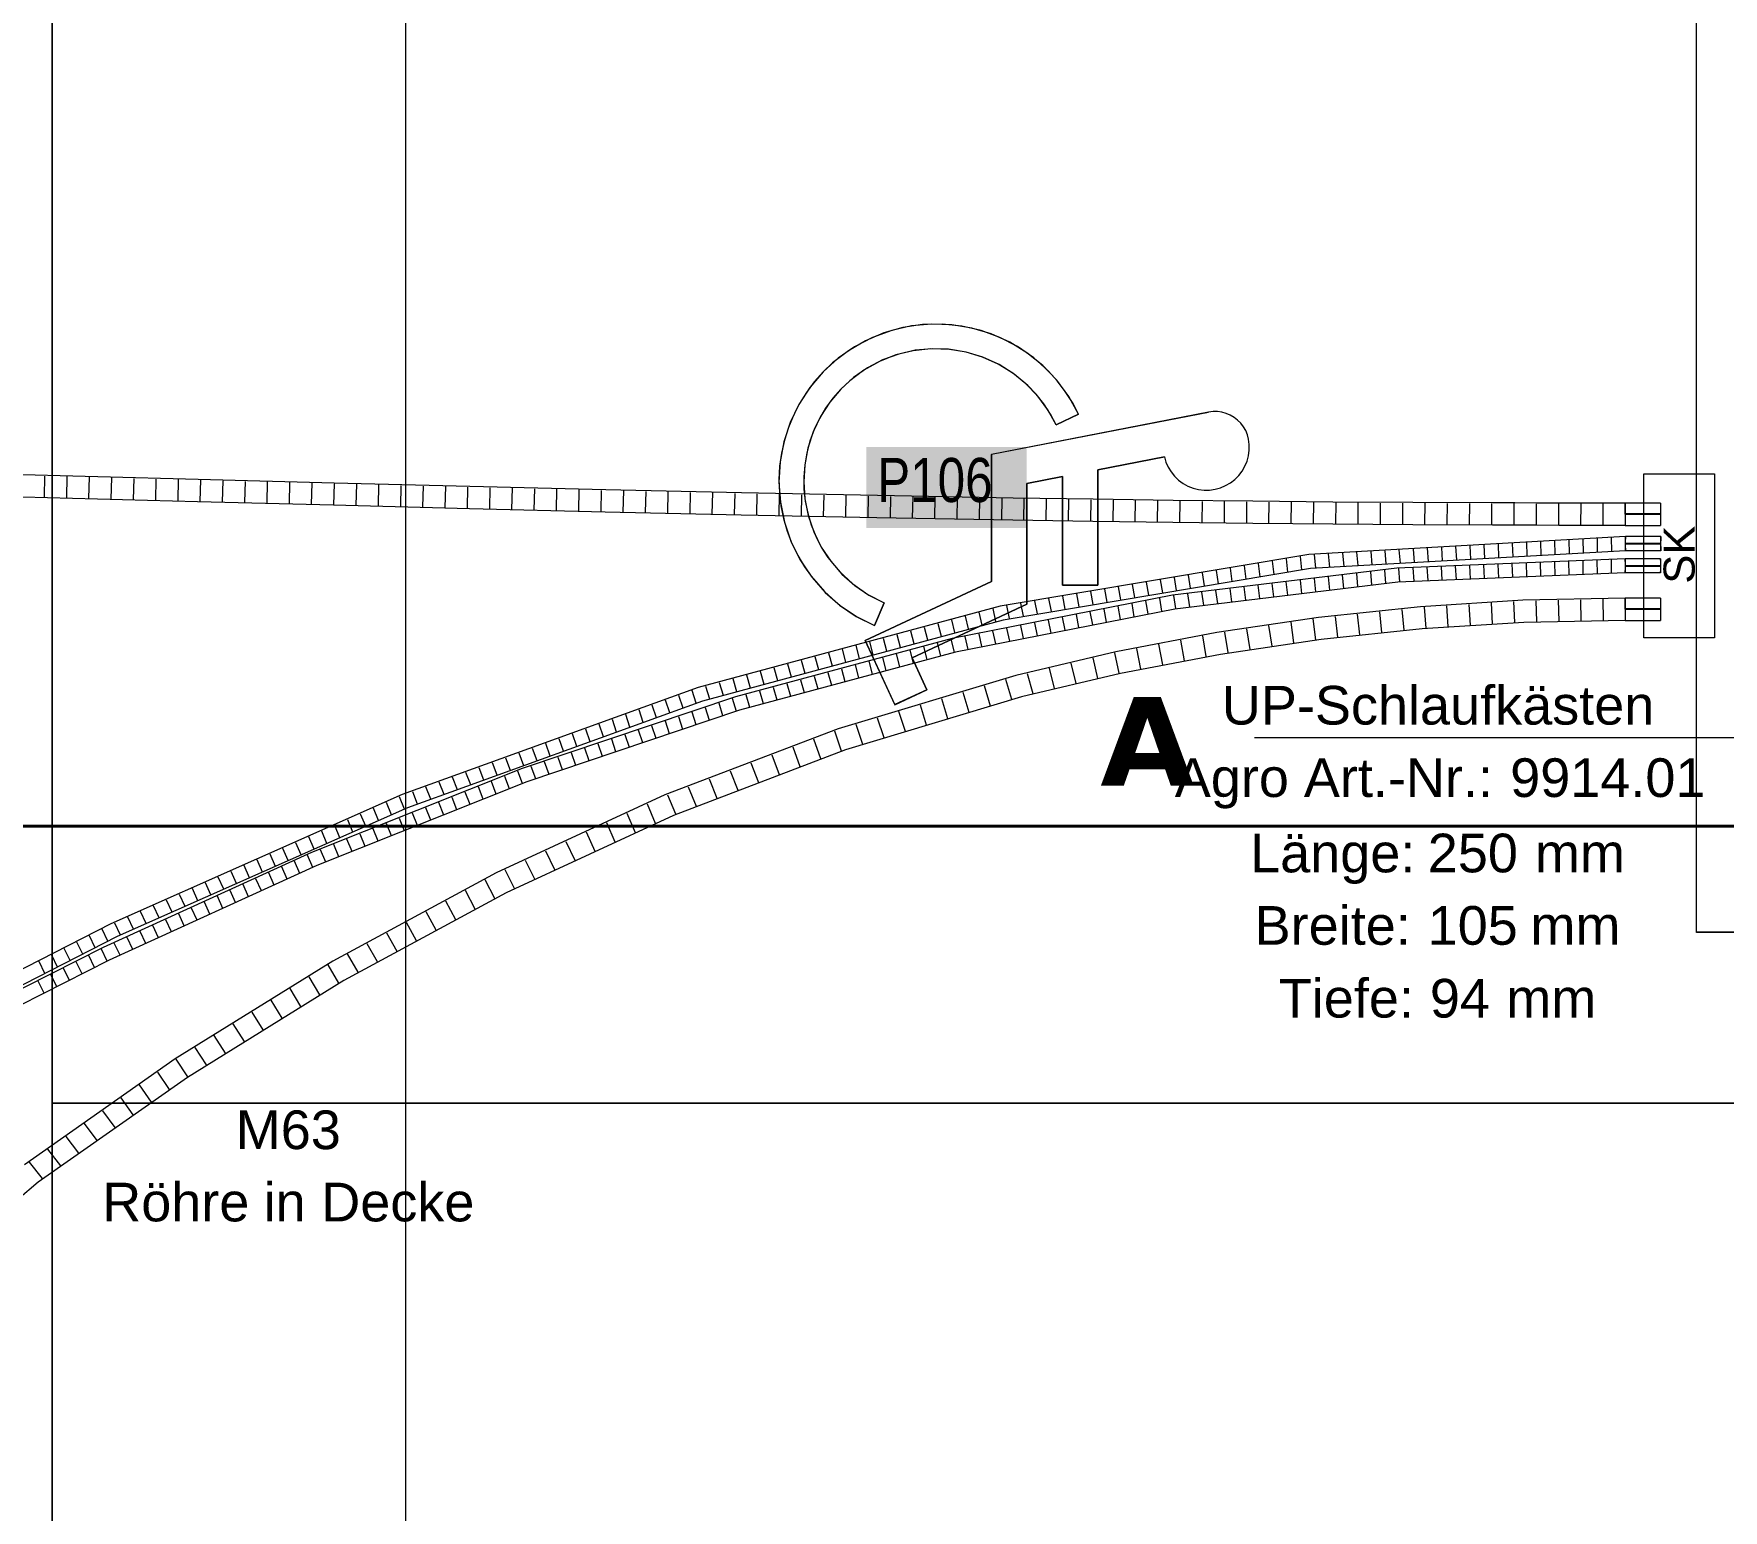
# Model space of a CAD drawing. Extents: x -882 to 613, y -179 to 366.
# Drawn here: x -3.4 to 92.1, y 175.1 to 258.6 of the extents above; entities that cross this region are included whole.
import ezdxf
from ezdxf.lldxf.tags import DXFTag

# ---------------------------------------------------------------- set-up
doc = ezdxf.new("R2010")
doc.units = 0
doc.layers.get('0').update_dxf_attribs({"lineweight": 13})
for name, color, linetype, lineweight, true_color in [('A-____-MATC-OTLN', 7, 'Strichpunkt - Mittel', 40, 0x0080ff), ('EL01_WAN_Röhre', 7, 'Continuous', 13, 0xff6666), ('EL01_WAN_Röhre Decke', 1, 'Continuous', 13, 0xff0000), ('EL01_WAN_Röhre Decke Typ', 1, 'Continuous', 13, 0xff0000), ('EL01_WAN_Schlaufkasten', 1, 'Continuous', 13, 0xff0000), ('EL01_WAN_Trassen', 40, 'Continuous', 13, 0xffbf00), ('S-GRID-____-IDEN', 7, 'Continuous', 9, 0x5555aa)]:
    doc.layers.add(name, color=color, linetype=linetype, lineweight=lineweight, true_color=true_color)
for name, color, linetype, lineweight in [('C-PRKG-____-IDEN', 7, 'Continuous', 5), ('C-PRKG-____-OTLN', 7, 'Continuous', 9), ('S-GRID-____-OTLN', 7, 'Continuous', 5)]:
    doc.layers.add(name, color=color, linetype=linetype, lineweight=lineweight)
doc.styles.get("Standard").update_dxf_attribs({"font": 'arial.ttf'})
tags = doc.linetypes.add('_Rasterlinie_', pattern=[0.375, 0.2, -0.05, 0.075, -0.05]).pattern_tags.tags
tags[10:11] = [DXFTag(74, 4), DXFTag(75, 0), DXFTag(340, '0'), DXFTag(46, 1.0), DXFTag(50, 0.0), DXFTag(44, 0.0), DXFTag(45, 0.0)]
tags[8:9] = [DXFTag(74, 4), DXFTag(75, 0), DXFTag(340, '0'), DXFTag(46, 1.0), DXFTag(50, 0.0), DXFTag(44, 0.0), DXFTag(45, 0.0)]
tags[6:7] = [DXFTag(74, 4), DXFTag(75, 0), DXFTag(340, '0'), DXFTag(46, 1.0), DXFTag(50, 0.0), DXFTag(44, 0.0), DXFTag(45, 0.0)]
tags[4:5] = [DXFTag(74, 4), DXFTag(75, 0), DXFTag(340, '0'), DXFTag(46, 1.0), DXFTag(50, 0.0), DXFTag(44, 0.0), DXFTag(45, 0.0)]
tags = doc.linetypes.add('Strichpunkt - Mittel', pattern=[0.35, 0.15, -0.1, 0, -0.1]).pattern_tags.tags
tags[10:11] = [DXFTag(74, 4), DXFTag(75, 0), DXFTag(340, '0'), DXFTag(46, 1.0), DXFTag(50, 0.0), DXFTag(44, 0.0), DXFTag(45, 0.0)]
tags[8:9] = [DXFTag(74, 4), DXFTag(75, 0), DXFTag(340, '0'), DXFTag(46, 1.0), DXFTag(50, 0.0), DXFTag(44, 0.0), DXFTag(45, 0.0)]
tags[6:7] = [DXFTag(74, 4), DXFTag(75, 0), DXFTag(340, '0'), DXFTag(46, 1.0), DXFTag(50, 0.0), DXFTag(44, 0.0), DXFTag(45, 0.0)]
tags[4:5] = [DXFTag(74, 4), DXFTag(75, 0), DXFTag(340, '0'), DXFTag(46, 1.0), DXFTag(50, 0.0), DXFTag(44, 0.0), DXFTag(45, 0.0)]
tags = doc.linetypes.add('STRICHPUNKT2', pattern=[12.7, 6.35, -3.175, 0, -3.175]).pattern_tags.tags
tags[10:11] = [DXFTag(74, 4), DXFTag(75, 0), DXFTag(340, '0'), DXFTag(46, 0.0), DXFTag(50, 0.0), DXFTag(44, 0.0), DXFTag(45, 0.0)]
tags[8:9] = [DXFTag(74, 4), DXFTag(75, 0), DXFTag(340, '0'), DXFTag(46, 0.0), DXFTag(50, 0.0), DXFTag(44, 0.0), DXFTag(45, 0.0)]
tags[6:7] = [DXFTag(74, 4), DXFTag(75, 0), DXFTag(340, '0'), DXFTag(46, 0.0), DXFTag(50, 0.0), DXFTag(44, 0.0), DXFTag(45, 0.0)]
tags[4:5] = [DXFTag(74, 4), DXFTag(75, 0), DXFTag(340, '0'), DXFTag(46, 0.0), DXFTag(50, 0.0), DXFTag(44, 0.0), DXFTag(45, 0.0)]

# ---------------------------------------------------------------- blocks, each defined once
blk = doc.blocks.new('Referenz-A0UJ2JE1XE', base_point=(-855.979, -164.747))
at = {"layer": 'A-____-MATC-OTLN', "color": 0, "linetype": 'Strichpunkt - Mittel', "ltscale": 0.4}
blk.add_line((-855.979, 213.765), (368.096, 213.765), dxfattribs=at)
at = {"layer": 'C-PRKG-____-IDEN', "color": 7, "linetype": 'Continuous', "ltscale": 0.13, "true_color": 0xffffff}
for points in [[(43.672, 230.616), (52.747, 230.616), (43.672, 235.214)], [(52.747, 230.616), (43.672, 235.214), (52.747, 235.214)]]:
    blk.add_solid(points, dxfattribs=at)
at = {"layer": 'C-PRKG-____-OTLN', "color": 0, "linetype": 'Continuous', "ltscale": 0.13}
for p, q in [((-2.37, 198.087), (-2.37, 268.472)), ((-2.37, 268.472), (-2.37, 198.086)), ((-2.37, 198.087), (-2.37, 268.472)), ((45.114, 241.804), (44.038, 241.41)), ((45.741, 241.965), (44.663, 241.659)), ((46.231, 242.057), (45.114, 241.804)), ((46.85, 242.134), (45.741, 241.965)), ((47.372, 242.164), (46.231, 242.057)), ((47.97, 242.162), (46.85, 242.134)), ((48.517, 242.123), (47.372, 242.164)), ((49.085, 242.048), (47.97, 242.162)), ((49.648, 241.936), (48.517, 242.123)), ((50.178, 241.795), (49.085, 242.048)), ((50.745, 241.604), (49.648, 241.936)), ((51.229, 241.407), (50.178, 241.795)), ((43.021, 240.88), (42.082, 240.225)), ((43.632, 241.219), (42.664, 240.653)), ((44.038, 241.41), (43.021, 240.88)), ((44.663, 241.659), (43.632, 241.219)), ((47.325, 240.762), (46.328, 240.654)), ((47.413, 240.765), (46.451, 240.675)), ((48.328, 240.736), (47.325, 240.762)), ((48.377, 240.731), (47.413, 240.765)), ((51.79, 241.134), (50.745, 241.604)), ((52.224, 240.889), (51.229, 241.407)), ((52.766, 240.534), (51.79, 241.134)), ((53.145, 240.251), (52.224, 240.889)), ((42.082, 240.225), (41.234, 239.454)), ((41.775, 239.969), (41.234, 239.454)), ((42.664, 240.653), (41.776, 239.969)), ((44.421, 240.046), (43.545, 239.557)), ((44.603, 240.129), (43.747, 239.683)), ((45.354, 240.414), (44.421, 240.046)), ((45.51, 240.462), (44.603, 240.129)), ((46.328, 240.654), (45.354, 240.414)), ((46.451, 240.675), (45.51, 240.462)), ((49.318, 240.576), (48.328, 240.736)), ((49.33, 240.572), (48.377, 240.731)), ((50.278, 240.285), (49.318, 240.576)), ((50.254, 240.293), (49.33, 240.572)), ((51.135, 239.897), (50.254, 240.293)), ((51.19, 239.868), (50.278, 240.285)), ((51.957, 239.392), (51.135, 239.897)), ((52.039, 239.334), (51.19, 239.868)), ((53.657, 239.814), (52.766, 240.534)), ((53.979, 239.502), (53.145, 240.251)), ((54.447, 238.984), (53.657, 239.814)), ((40.738, 238.895), (40.29, 238.296)), ((41.234, 239.454), (40.493, 238.58)), ((41.234, 239.454), (40.738, 238.895)), ((42.955, 239.131), (42.241, 238.481)), ((42.743, 238.955), (42.241, 238.481)), ((43.545, 239.557), (42.743, 238.955)), ((43.747, 239.683), (42.955, 239.131)), ((52.707, 238.784), (51.957, 239.392)), ((52.808, 238.69), (52.039, 239.334)), ((54.479, 238.946), (53.979, 239.501)), ((55.124, 238.06), (54.447, 238.984)), ((54.931, 238.351), (54.479, 238.946)), ((40.493, 238.58), (39.87, 237.618)), ((40.29, 238.296), (39.895, 237.662)), ((41.785, 237.964), (41.379, 237.406)), ((42.241, 238.481), (41.617, 237.745)), ((42.241, 238.481), (41.786, 237.964)), ((53.374, 238.086), (52.707, 238.784)), ((53.284, 238.191), (52.808, 238.69)), ((53.712, 237.65), (53.284, 238.191)), ((53.944, 237.307), (53.374, 238.086)), ((55.331, 237.719), (54.931, 238.351)), ((55.677, 237.057), (55.124, 238.06)), ((39.554, 236.997), (39.27, 236.305)), ((39.87, 237.618), (39.377, 236.584)), ((39.895, 237.662), (39.554, 236.997)), ((41.092, 236.935), (40.676, 236.064)), ((41.379, 237.406), (41.026, 236.814)), ((41.617, 237.745), (41.092, 236.935)), ((63.036, 237.176), (50.766, 234.791)), ((50.766, 234.792), (63.036, 237.176)), ((54.089, 237.072), (53.712, 237.65)), ((54.41, 236.462), (53.944, 237.307)), ((54.41, 236.462), (54.089, 237.072)), ((54.41, 236.462), (55.677, 237.057)), ((55.677, 237.057), (54.41, 236.462)), ((55.677, 237.057), (55.331, 237.719)), ((55.677, 237.057), (55.677, 237.057)), ((63.286, 237.208), (63.036, 237.176)), ((63.286, 237.208), (63.036, 237.176)), ((63.538, 237.206), (63.286, 237.208)), ((63.538, 237.207), (63.286, 237.208)), ((63.787, 237.173), (63.538, 237.207)), ((63.787, 237.173), (63.538, 237.206)), ((64.03, 237.106), (63.787, 237.173)), ((64.03, 237.107), (63.787, 237.173)), ((64.262, 237.009), (64.03, 237.107)), ((64.262, 237.009), (64.03, 237.106)), ((64.48, 236.882), (64.262, 237.009)), ((64.48, 236.883), (64.262, 237.009)), ((39.377, 236.584), (39.02, 235.496)), ((39.27, 236.305), (39.045, 235.592)), ((40.676, 236.064), (40.376, 235.146)), ((40.729, 236.192), (40.49, 235.545)), ((41.026, 236.814), (40.729, 236.192)), ((54.41, 236.462), (54.41, 236.462)), ((64.679, 236.729), (64.48, 236.883)), ((64.679, 236.728), (64.48, 236.882)), ((64.856, 236.55), (64.679, 236.729)), ((64.856, 236.549), (64.679, 236.728)), ((65.008, 236.349), (64.856, 236.549)), ((65.008, 236.349), (64.856, 236.549)), ((65.133, 236.131), (65.008, 236.349)), ((65.133, 236.131), (65.008, 236.349)), ((65.229, 235.898), (65.133, 236.131)), ((65.229, 235.898), (65.133, 236.131)), ((39.02, 235.496), (38.806, 234.37)), ((39.045, 235.592), (38.881, 234.863)), ((40.376, 235.146), (40.196, 234.198)), ((40.49, 235.544), (40.312, 234.878)), ((65.293, 235.654), (65.229, 235.898)), ((65.293, 235.655), (65.229, 235.898)), ((65.29, 234.715), (65.332, 235.027)), ((65.29, 234.715), (65.332, 235.027)), ((65.333, 235.342), (65.293, 235.655)), ((65.333, 235.342), (65.293, 235.654)), ((65.332, 235.027), (65.333, 235.342)), ((65.332, 235.027), (65.333, 235.342)), ((65.337, 235.19), (65.337, 235.191)), ((38.806, 234.37), (38.739, 233.226)), ((38.779, 234.122), (38.74, 233.376)), ((38.881, 234.863), (38.779, 234.122)), ((40.196, 234.198), (40.139, 233.235)), ((40.196, 234.198), (40.143, 233.511)), ((40.312, 234.878), (40.196, 234.199)), ((50.766, 234.792), (50.766, 234.791)), ((50.766, 234.791), (50.766, 227.593)), ((50.766, 227.593), (50.766, 234.791)), ((56.766, 233.92), (60.535, 234.653)), ((60.535, 234.653), (56.766, 233.921)), ((60.535, 234.653), (60.624, 234.351)), ((60.535, 234.653), (60.624, 234.351)), ((60.535, 234.653), (60.535, 234.653)), ((60.624, 234.351), (60.752, 234.063)), ((60.624, 234.351), (60.752, 234.063)), ((64.932, 233.847), (65.089, 234.12)), ((64.932, 233.847), (65.089, 234.12)), ((65.089, 234.12), (65.209, 234.411)), ((65.089, 234.12), (65.209, 234.411)), ((65.209, 234.411), (65.29, 234.715)), ((65.209, 234.411), (65.29, 234.715)), ((38.739, 233.279), (38.739, 233.279)), ((38.739, 233.226), (38.82, 232.083)), ((38.74, 233.376), (38.763, 232.629)), ((40.139, 233.235), (40.207, 232.272)), ((40.143, 233.511), (40.153, 232.821)), ((52.766, 233.143), (54.766, 233.532)), ((54.766, 233.532), (52.766, 233.143)), ((52.766, 226.319), (52.766, 233.143)), ((52.766, 233.143), (52.766, 226.319)), ((52.766, 233.143), (52.766, 233.143)), ((54.766, 233.532), (54.766, 227.399)), ((54.766, 227.399), (54.766, 233.532)), ((54.766, 233.532), (54.766, 233.532)), ((56.766, 233.921), (56.766, 233.92)), ((56.766, 227.399), (56.766, 233.92)), ((56.766, 233.92), (56.766, 227.399)), ((60.752, 234.063), (60.916, 233.794)), ((60.752, 234.063), (60.916, 233.794)), ((60.916, 233.794), (61.113, 233.549)), ((60.916, 233.794), (61.113, 233.549)), ((61.113, 233.549), (61.34, 233.331)), ((61.113, 233.549), (61.341, 233.331)), ((61.34, 233.331), (61.594, 233.144)), ((61.341, 233.331), (61.594, 233.144)), ((61.594, 233.144), (61.869, 232.992)), ((61.594, 233.144), (61.869, 232.992)), ((64, 233.02), (64.272, 233.179)), ((64, 233.02), (64.271, 233.179)), ((64.271, 233.179), (64.52, 233.373)), ((64.272, 233.179), (64.52, 233.372)), ((64.52, 233.372), (64.742, 233.596)), ((64.52, 233.373), (64.741, 233.596)), ((64.741, 233.596), (64.932, 233.847)), ((64.742, 233.596), (64.932, 233.847)), ((38.763, 232.629), (38.849, 231.887)), ((40.153, 232.821), (40.227, 232.135)), ((40.207, 232.272), (40.398, 231.326)), ((61.869, 232.992), (62.162, 232.876)), ((61.869, 232.992), (62.162, 232.876)), ((62.162, 232.876), (62.468, 232.799)), ((62.162, 232.876), (62.468, 232.8)), ((62.468, 232.8), (62.78, 232.763)), ((62.468, 232.799), (62.78, 232.763)), ((62.78, 232.763), (63.095, 232.767)), ((62.78, 232.763), (63.095, 232.767)), ((63.095, 232.767), (63.407, 232.812)), ((63.095, 232.767), (63.407, 232.812)), ((63.407, 232.812), (63.71, 232.897)), ((63.407, 232.812), (63.71, 232.896)), ((63.71, 232.896), (64, 233.02)), ((63.71, 232.897), (64, 233.02)), ((38.82, 232.083), (39.047, 230.96)), ((38.849, 231.886), (38.997, 231.154)), ((40.227, 232.135), (40.364, 231.459)), ((40.364, 231.459), (40.562, 230.799)), ((40.398, 231.326), (40.71, 230.412)), ((38.997, 231.154), (39.206, 230.436)), ((39.047, 230.96), (39.416, 229.876)), ((39.206, 230.436), (39.475, 229.739)), ((40.562, 230.799), (40.82, 230.159)), ((40.71, 230.412), (41.136, 229.546)), ((39.416, 229.876), (39.922, 228.848)), ((39.475, 229.739), (39.801, 229.066)), ((40.82, 230.159), (41.136, 229.546)), ((41.136, 229.546), (41.67, 228.742)), ((41.136, 229.546), (41.507, 228.965)), ((39.801, 229.066), (40.183, 228.423)), ((39.922, 228.848), (40.557, 227.894)), ((40.183, 228.423), (40.617, 227.815)), ((41.507, 228.964), (42.16, 228.162)), ((41.67, 228.742), (42.304, 228.013)), ((40.557, 227.894), (41.308, 227.029)), ((40.618, 227.815), (41.361, 226.976)), ((42.16, 228.162), (42.917, 227.458)), ((42.304, 228.013), (43.025, 227.372)), ((42.917, 227.458), (43.764, 226.865)), ((50.766, 227.593), (43.606, 224.255)), ((43.606, 224.255), (50.766, 227.593)), ((50.766, 227.593), (50.766, 227.593)), ((54.766, 227.399), (56.766, 227.399)), ((56.766, 227.399), (54.766, 227.399)), ((54.766, 227.399), (54.766, 227.399)), ((56.766, 227.399), (56.766, 227.399)), ((41.308, 227.029), (42.165, 226.268)), ((41.361, 226.976), (42.204, 226.238)), ((43.025, 227.372), (43.823, 226.829)), ((43.764, 226.865), (44.685, 226.393)), ((43.823, 226.829), (44.685, 226.393)), ((42.165, 226.268), (43.112, 225.623)), ((42.204, 226.238), (43.134, 225.611)), ((43.112, 225.623), (44.134, 225.106)), ((43.134, 225.611), (44.134, 225.106)), ((44.134, 225.106), (44.685, 226.393)), ((44.685, 226.393), (44.134, 225.106)), ((44.685, 226.393), (44.685, 226.393)), ((46.264, 223.287), (52.766, 226.319)), ((52.766, 226.319), (46.264, 223.288)), ((52.766, 226.319), (52.766, 226.319)), ((44.134, 225.106), (44.134, 225.106)), ((43.606, 224.255), (45.297, 220.63)), ((45.297, 220.631), (43.606, 224.255)), ((43.606, 224.255), (43.606, 224.255)), ((46.264, 223.288), (46.264, 223.287)), ((47.109, 221.475), (46.264, 223.287)), ((46.264, 223.287), (47.109, 221.476)), ((47.109, 221.476), (45.297, 220.631)), ((45.297, 220.63), (47.109, 221.475)), ((47.109, 221.476), (47.109, 221.475)), ((45.297, 220.631), (45.297, 220.63)), ((97.63, 198.087), (-2.37, 198.087)), ((-2.37, 198.087), (97.63, 198.087)), ((-2.37, 198.087), (-2.37, 198.086)), ((97.63, 198.087), (-2.37, 198.087)), ((97.63, 198.087), (-2.37, 198.087)), ((-2.37, 198.087), (-2.37, 198.086)), ((-2.37, 127.701), (-2.37, 198.086)), ((97.63, 198.086), (-2.37, 198.086)), ((-2.37, 198.086), (-2.37, 127.701)), ((-2.37, 127.701), (-2.37, 198.086)), ((-2.37, 198.086), (97.63, 198.086))]:
    blk.add_line(p, q, dxfattribs=at)
at = {"layer": 'S-GRID-____-OTLN', "color": 0, "linetype": '_Rasterlinie_', "ltscale": 0.13}
for p, q in [((17.63, 109.565), (17.63, 354.646)), ((65.63, 218.765), (368.096, 218.765))]:
    blk.add_line(p, q, dxfattribs=at)
at = {"layer": 'C-PRKG-____-IDEN', "color": 0, "linetype": 'Continuous', "ltscale": 0.13, "insert": (44.297, 234.589), "char_height": 2.5, "attachment_point": 1}
blk.add_mtext('{\\W0.8;\\fArial;P106}', dxfattribs=at)
at = {"layer": 'S-GRID-____-IDEN', "color": 0, "linetype": 'Continuous', "lineweight": 5, "ltscale": 0.13, "insert": (56.915, 221.056), "char_height": 5, "attachment_point": 1}
blk.add_mtext('{\\fVerdana|b1|i0;A}', dxfattribs=at)
blk = doc.blocks.new('Kabelkanal-A0UJ2JEDXE', base_point=(90.632, 207.744))
at = {"color": 0, "linetype": 'ByBlock', "lineweight": -2, "ltscale": 0.13}
for p, q in [((90.632, 262.691), (90.632, 262.666)), ((90.632, 262.691), (96.632, 262.691)), ((90.632, 207.768), (90.632, 262.691)), ((90.632, 262.666), (96.632, 262.666)), ((90.632, 207.744), (90.632, 262.666)), ((96.632, 262.691), (96.632, 262.666)), ((96.632, 262.691), (96.632, 207.768)), ((96.632, 262.666), (96.632, 207.744)), ((90.632, 207.768), (90.632, 207.744)), ((96.632, 207.768), (90.632, 207.768)), ((96.632, 207.744), (90.632, 207.744)), ((96.632, 207.768), (96.632, 207.744))]:
    blk.add_line(p, q, dxfattribs=at)
blk = doc.blocks.new('Flexrohr-A0UJ2JF7XE', base_point=(-297.981, -71.146))
at = {"color": 0, "linetype": 'ByBlock', "lineweight": -2, "ltscale": 0.13}
for p, q in [((80.805, 226.535), (75.018, 226.172)), ((80.272, 226.464), (80.326, 225.28)), ((86.596, 226.656), (80.805, 226.535)), ((81.536, 226.512), (81.579, 225.329)), ((82.801, 226.539), (82.833, 225.355)), ((84.066, 226.565), (84.088, 225.381)), ((85.331, 226.591), (85.342, 225.407)), ((86.596, 226.634), (86.596, 226.656)), ((86.596, 226.571), (86.596, 226.634)), ((86.596, 226.471), (86.596, 226.571)), ((86.596, 226.341), (86.596, 226.471)), ((69.248, 225.566), (63.504, 224.717)), ((68.932, 225.481), (69.083, 224.307)), ((75.018, 226.172), (69.248, 225.566)), ((70.188, 225.627), (70.329, 224.451)), ((71.446, 225.759), (71.576, 224.582)), ((72.704, 225.891), (72.823, 224.713)), ((73.962, 226.023), (74.07, 224.844)), ((75.221, 226.147), (75.318, 224.966)), ((76.484, 226.226), (76.57, 225.045)), ((77.747, 226.305), (77.822, 225.123)), ((79.009, 226.384), (79.074, 225.202)), ((86.596, 226.189), (86.596, 226.341)), ((86.596, 226.026), (86.596, 226.189)), ((86.596, 226.026), (86.596, 225.862)), ((86.596, 225.862), (86.596, 225.711)), ((86.596, 225.711), (86.596, 225.58)), ((86.596, 225.58), (86.596, 225.48)), ((86.596, 225.48), (86.596, 225.417)), ((63.504, 224.717), (57.796, 223.623)), ((62.682, 224.521), (62.888, 223.355)), ((63.927, 224.741), (64.122, 223.573)), ((65.179, 224.926), (65.362, 223.756)), ((66.43, 225.111), (66.603, 223.94)), ((67.681, 225.296), (67.843, 224.123)), ((75.123, 224.916), (69.406, 224.316)), ((80.857, 225.276), (75.123, 224.916)), ((86.596, 225.396), (80.857, 225.276)), ((86.596, 225.417), (86.596, 225.396)), ((57.796, 223.623), (52.126, 222.282)), ((57.714, 223.565), (57.963, 222.407)), ((58.956, 223.807), (59.194, 222.647)), ((60.198, 224.045), (60.425, 222.883)), ((61.44, 224.283), (61.656, 223.119)), ((69.406, 224.316), (63.714, 223.475)), ((54.015, 222.691), (54.309, 221.543)), ((55.248, 222.982), (55.527, 221.831)), ((56.481, 223.274), (56.745, 222.119)), ((63.714, 223.475), (58.06, 222.391)), ((52.126, 222.282), (42.097, 219.269)), ((50.35, 221.709), (50.678, 220.571)), ((51.56, 222.073), (51.881, 220.933)), ((58.06, 222.391), (52.462, 221.068)), ((52.782, 222.399), (53.091, 221.255)), ((52.462, 221.068), (42.503, 218.076)), ((47.929, 220.982), (48.274, 219.849)), ((49.14, 221.346), (49.476, 220.21)), ((44.299, 219.891), (44.666, 218.765)), ((45.509, 220.255), (45.869, 219.126)), ((46.719, 220.618), (47.071, 219.488)), ((42.097, 219.269), (32.286, 215.525)), ((41.884, 219.147), (42.267, 218.026)), ((43.089, 219.527), (43.464, 218.404)), ((42.503, 218.076), (32.775, 214.363)), ((39.52, 218.245), (39.923, 217.131)), ((40.702, 218.696), (41.095, 217.579)), ((35.975, 216.892), (36.406, 215.789)), ((37.157, 217.343), (37.578, 216.236)), ((38.339, 217.794), (38.751, 216.684)), ((33.612, 215.99), (34.061, 214.894)), ((34.794, 216.441), (35.234, 215.342)), ((32.286, 215.525), (22.742, 211.12)), ((31.278, 215.018), (31.746, 213.93)), ((32.43, 215.539), (32.889, 214.447)), ((32.775, 214.363), (23.306, 209.994)), ((30.13, 214.488), (30.606, 213.404)), ((27.834, 213.429), (28.326, 212.352)), ((28.982, 213.958), (29.466, 212.878)), ((25.537, 212.369), (26.047, 211.3)), ((26.685, 212.899), (27.187, 211.826)), ((23.241, 211.309), (23.767, 210.248)), ((24.389, 211.839), (24.907, 210.774)), ((22.742, 211.12), (13.502, 206.123)), ((22.113, 210.737), (22.648, 209.681)), ((23.306, 209.994), (14.134, 205.033)), ((19.889, 209.535), (20.439, 208.486)), ((21.001, 210.136), (21.544, 209.083)), ((17.665, 208.332), (18.231, 207.291)), ((18.777, 208.933), (19.335, 207.888)), ((16.553, 207.73), (17.126, 206.694)), ((14.328, 206.527), (14.917, 205.499)), ((15.441, 207.129), (16.022, 206.097)), ((13.502, 206.123), (4.604, 200.599)), ((13.227, 205.908), (13.823, 204.884)), ((14.134, 205.033), (5.299, 199.548)), ((11.079, 204.574), (11.689, 203.559)), ((12.153, 205.241), (12.756, 204.222)), ((10.005, 203.908), (10.622, 202.897)), ((7.857, 202.574), (8.488, 201.572)), ((8.931, 203.241), (9.555, 202.235)), ((6.782, 201.907), (7.421, 200.91)), ((5.708, 201.241), (6.354, 200.248)), ((4.604, 200.599), (-3.933, 194.602)), ((3.598, 199.846), (4.261, 198.866)), ((4.634, 200.574), (5.287, 199.585)), ((5.299, 199.548), (-3.144, 193.62)), ((2.561, 199.118), (3.236, 198.145)), ((1.524, 198.39), (2.21, 197.425)), ((-0.549, 196.934), (0.159, 195.984)), ((0.488, 197.662), (1.185, 196.704)), ((-1.585, 196.206), (-0.867, 195.264)), ((-2.621, 195.478), (-1.893, 194.544)), ((-3.658, 194.749), (-2.919, 193.824)), ((-3.144, 193.62), (-23.078, 176.758))]:
    blk.add_line(p, q, dxfattribs=at)
blk = doc.blocks.new('Schlaufkasten Decke (multi)-A0UJ2JFPXE', base_point=(87.646, 224.416))
at = {"color": 0, "linetype": 'ByBlock', "lineweight": -2, "ltscale": 0.13}
for p, q in [((87.646, 233.696), (91.646, 233.696)), ((87.646, 224.416), (87.646, 233.696)), ((91.646, 233.696), (91.646, 224.416)), ((91.646, 224.416), (87.646, 224.416))]:
    blk.add_line(p, q, dxfattribs=at)
at = {"color": 0, "linetype": 'ByBlock', "lineweight": -2, "ltscale": 0.13, "insert": (88.766, 227.475), "char_height": 1.76, "attachment_point": 1, "rotation": 90}
blk.add_mtext('{\\fArial;SK}', dxfattribs=at)
blk = doc.blocks.new('Wickelfalzrohr-A0UJ2JFXXE', base_point=(86.589, 228.082))
at = {"color": 0, "linetype": 'ByBlock', "lineweight": -2, "ltscale": 0.13}
for p, q in [((86.59, 228.586), (86.589, 228.482)), ((86.589, 228.482), (86.59, 228.379)), ((86.592, 228.765), (86.59, 228.682)), ((86.59, 228.682), (86.59, 228.586)), ((86.59, 228.379), (86.59, 228.282)), ((86.593, 228.829), (86.592, 228.765)), ((86.595, 228.869), (86.593, 228.829)), ((86.597, 228.882), (86.595, 228.869)), ((86.599, 228.869), (86.597, 228.882)), ((88.596, 228.882), (86.597, 228.882)), ((86.6, 228.829), (86.599, 228.869)), ((86.602, 228.765), (86.6, 228.829)), ((86.603, 228.682), (86.602, 228.765)), ((86.604, 228.586), (86.603, 228.682)), ((86.603, 228.282), (86.604, 228.379)), ((86.604, 228.482), (86.604, 228.586)), ((86.604, 228.379), (86.604, 228.482)), ((88.59, 228.682), (88.589, 228.586)), ((88.589, 228.586), (88.589, 228.482)), ((88.589, 228.482), (88.589, 228.379)), ((88.589, 228.379), (88.59, 228.282)), ((88.591, 228.765), (88.59, 228.682)), ((88.593, 228.829), (88.591, 228.765)), ((88.594, 228.869), (88.593, 228.829)), ((88.596, 228.882), (88.594, 228.869)), ((88.598, 228.869), (88.596, 228.882)), ((88.6, 228.829), (88.598, 228.869)), ((88.602, 228.765), (88.6, 228.829)), ((88.603, 228.682), (88.602, 228.765)), ((88.603, 228.586), (88.603, 228.682)), ((88.604, 228.482), (88.603, 228.586)), ((88.603, 228.379), (88.604, 228.482)), ((88.603, 228.282), (88.603, 228.379)), ((86.59, 228.282), (86.592, 228.2)), ((86.592, 228.2), (86.593, 228.136)), ((86.593, 228.136), (86.595, 228.096)), ((86.595, 228.096), (86.597, 228.082)), ((86.597, 228.082), (86.599, 228.096)), ((88.596, 228.082), (86.597, 228.082)), ((86.599, 228.096), (86.6, 228.136)), ((86.6, 228.136), (86.602, 228.2)), ((86.602, 228.2), (86.603, 228.282)), ((88.59, 228.282), (88.591, 228.2)), ((88.591, 228.2), (88.593, 228.136)), ((88.593, 228.136), (88.594, 228.096)), ((88.594, 228.096), (88.596, 228.082)), ((88.596, 228.082), (88.598, 228.096)), ((88.598, 228.096), (88.6, 228.136)), ((88.6, 228.136), (88.602, 228.2)), ((88.602, 228.2), (88.603, 228.282))]:
    blk.add_line(p, q, dxfattribs=at)
at = {"color": 0, "linetype": 'STRICHPUNKT2', "lineweight": 25, "ltscale": 0.25}
blk.add_line((86.597, 228.482), (88.596, 228.482), dxfattribs=at)
blk = doc.blocks.new('Flexrohr-A0UJ2JGBXE', base_point=(-346.188, 65.977))
at = {"color": 0, "linetype": 'ByBlock', "lineweight": -2, "ltscale": 0.13}
for p, q in [((73.674, 228.356), (60.995, 226.827)), ((86.597, 228.882), (73.674, 228.356)), ((74.581, 228.369), (74.637, 227.619)), ((75.382, 228.401), (75.435, 227.651)), ((76.183, 228.434), (76.232, 227.684)), ((76.984, 228.467), (77.029, 227.716)), ((77.785, 228.499), (77.826, 227.749)), ((78.586, 228.532), (78.624, 227.781)), ((79.387, 228.565), (79.421, 227.814)), ((80.188, 228.597), (80.218, 227.846)), ((80.99, 228.63), (81.016, 227.879)), ((81.791, 228.663), (81.813, 227.911)), ((82.592, 228.695), (82.61, 227.944)), ((83.393, 228.728), (83.408, 227.976)), ((84.194, 228.761), (84.205, 228.009)), ((84.995, 228.793), (85.002, 228.041)), ((85.796, 228.826), (85.799, 228.074)), ((86.59, 228.586), (86.589, 228.482)), ((86.589, 228.482), (86.59, 228.379)), ((86.592, 228.765), (86.59, 228.682)), ((86.59, 228.682), (86.59, 228.586)), ((86.59, 228.379), (86.59, 228.282)), ((86.593, 228.829), (86.592, 228.765)), ((86.595, 228.869), (86.593, 228.829)), ((86.597, 228.882), (86.595, 228.869)), ((86.599, 228.869), (86.597, 228.882)), ((86.6, 228.829), (86.599, 228.869)), ((86.602, 228.765), (86.6, 228.829)), ((86.603, 228.682), (86.602, 228.765)), ((86.604, 228.586), (86.603, 228.682)), ((86.603, 228.282), (86.604, 228.379)), ((86.604, 228.482), (86.604, 228.586)), ((86.604, 228.379), (86.604, 228.482)), ((73.738, 227.558), (61.12, 226.037)), ((65.822, 227.385), (65.918, 226.639)), ((66.618, 227.481), (66.71, 226.735)), ((67.413, 227.577), (67.502, 226.83)), ((68.209, 227.673), (68.294, 226.926)), ((69.005, 227.769), (69.086, 227.021)), ((69.801, 227.865), (69.878, 227.117)), ((70.596, 227.961), (70.671, 227.212)), ((71.392, 228.056), (71.463, 227.308)), ((72.188, 228.152), (72.255, 227.403)), ((72.984, 228.248), (73.047, 227.499)), ((86.597, 228.082), (73.738, 227.558)), ((73.78, 228.336), (73.84, 227.586)), ((86.59, 228.282), (86.592, 228.2)), ((86.592, 228.2), (86.593, 228.136)), ((86.593, 228.136), (86.595, 228.096)), ((86.595, 228.096), (86.597, 228.082)), ((86.597, 228.082), (86.599, 228.096)), ((86.599, 228.096), (86.6, 228.136)), ((86.6, 228.136), (86.602, 228.2)), ((86.602, 228.2), (86.603, 228.282)), ((60.995, 226.827), (48.539, 224.376)), ((59.474, 226.504), (59.598, 225.762)), ((60.26, 226.658), (60.381, 225.916)), ((61.047, 226.809), (61.165, 226.067)), ((61.843, 226.905), (61.957, 226.162)), ((62.639, 227.001), (62.749, 226.257)), ((63.434, 227.097), (63.541, 226.353)), ((64.23, 227.193), (64.333, 226.448)), ((65.026, 227.289), (65.125, 226.544)), ((61.12, 226.037), (48.72, 223.596)), ((54.757, 225.575), (54.901, 224.837)), ((55.543, 225.73), (55.684, 224.991)), ((56.329, 225.885), (56.467, 225.145)), ((57.115, 226.039), (57.25, 225.299)), ((57.902, 226.194), (58.032, 225.454)), ((58.688, 226.349), (58.815, 225.608)), ((50.039, 224.647), (50.203, 223.913)), ((50.825, 224.801), (50.986, 224.067)), ((51.612, 224.956), (51.769, 224.221)), ((52.398, 225.111), (52.552, 224.375)), ((53.184, 225.266), (53.335, 224.529)), ((53.97, 225.42), (54.118, 224.683)), ((48.539, 224.376), (36.284, 221.079)), ((48.72, 223.596), (36.515, 220.313)), ((46.147, 223.708), (46.327, 222.977)), ((46.921, 223.916), (47.097, 223.185)), ((47.694, 224.124), (47.868, 223.392)), ((48.468, 224.332), (48.639, 223.599)), ((49.253, 224.492), (49.42, 223.759)), ((42.279, 222.667), (42.474, 221.941)), ((43.053, 222.875), (43.245, 222.148)), ((43.826, 223.083), (44.015, 222.355)), ((44.6, 223.291), (44.786, 222.563)), ((45.374, 223.499), (45.556, 222.77)), ((39.185, 221.835), (39.392, 221.112)), ((39.958, 222.043), (40.162, 221.319)), ((40.732, 222.251), (40.933, 221.526)), ((41.506, 222.459), (41.703, 221.733)), ((36.284, 221.079), (24.21, 217.015)), ((35.335, 220.734), (35.556, 220.016)), ((36.094, 220.99), (36.313, 220.27)), ((36.864, 221.21), (37.08, 220.49)), ((37.638, 221.418), (37.85, 220.697)), ((38.411, 221.626), (38.621, 220.904)), ((36.515, 220.313), (24.486, 216.264)), ((33.058, 219.968), (33.287, 219.252)), ((33.817, 220.223), (34.044, 219.506)), ((34.576, 220.479), (34.8, 219.761)), ((30.022, 218.946), (30.261, 218.233)), ((30.781, 219.202), (31.018, 218.488)), ((31.54, 219.457), (31.774, 218.743)), ((32.299, 219.713), (32.531, 218.997)), ((26.986, 217.924), (27.236, 217.215)), ((27.745, 218.18), (27.992, 217.47)), ((28.504, 218.435), (28.749, 217.724)), ((29.263, 218.691), (29.505, 217.979)), ((24.21, 217.015), (12.296, 212.263)), ((23.955, 216.888), (24.215, 216.182)), ((24.709, 217.158), (24.967, 216.451)), ((25.468, 217.413), (25.723, 216.706)), ((26.227, 217.669), (26.479, 216.961)), ((24.486, 216.264), (12.609, 211.527)), ((21.724, 215.998), (21.991, 215.295)), ((22.468, 216.295), (22.733, 215.591)), ((23.212, 216.591), (23.474, 215.887)), ((19.493, 215.108), (19.767, 214.408)), ((20.237, 215.405), (20.508, 214.704)), ((20.98, 215.702), (21.25, 214.999)), ((17.262, 214.218), (17.542, 213.521)), ((18.006, 214.515), (18.284, 213.816)), ((18.749, 214.812), (19.025, 214.112)), ((15.031, 213.329), (15.318, 212.634)), ((15.775, 213.625), (16.06, 212.929)), ((16.518, 213.922), (16.801, 213.225)), ((12.296, 212.263), (0.52, 206.901)), ((12.061, 212.13), (12.357, 211.439)), ((12.8, 212.439), (13.094, 211.746)), ((13.544, 212.735), (13.835, 212.042)), ((14.287, 213.032), (14.577, 212.338)), ((12.609, 211.527), (0.866, 206.18)), ((10.604, 211.467), (10.904, 210.777)), ((11.333, 211.799), (11.631, 211.108)), ((8.419, 210.472), (8.724, 209.784)), ((9.147, 210.803), (9.451, 210.115)), ((9.876, 211.135), (10.177, 210.446)), ((6.233, 209.476), (6.544, 208.792)), ((6.962, 209.808), (7.271, 209.123)), ((7.69, 210.14), (7.997, 209.453)), ((4.048, 208.481), (4.364, 207.799)), ((4.776, 208.813), (5.091, 208.13)), ((5.505, 209.145), (5.818, 208.461)), ((1.862, 207.486), (2.184, 206.806)), ((2.591, 207.818), (2.911, 207.137)), ((3.319, 208.149), (3.638, 207.468)), ((0.52, 206.901), (-11.139, 201.006)), ((-0.307, 206.456), (0.021, 205.779)), ((0.408, 206.817), (0.734, 206.14)), ((1.134, 207.154), (1.458, 206.476)), ((0.866, 206.18), (-10.767, 200.298)), ((-1.735, 205.734), (-1.405, 205.059)), ((-1.021, 206.095), (-0.692, 205.419)), ((-3.164, 205.012), (-2.83, 204.338)), ((-2.449, 205.373), (-2.117, 204.698))]:
    blk.add_line(p, q, dxfattribs=at)
blk = doc.blocks.new('MText-A0UJ2JGHXE', base_point=(0.469, 191.4))
at = {"color": 0, "linetype": 'ByBlock', "lineweight": -2, "ltscale": 0.13, "char_height": 2.1875, "attachment_point": 1}
for s, insert in [('{\\fArial;M63}', (8.02, 197.675)), ('{\\fArial;Röhre}', (0.469, 193.588)), ('{\\fArial;in}', (9.595, 193.588)), ('{\\fArial;Decke}', (12.856, 193.588))]:
    blk.add_mtext(s, dxfattribs=dict(at, insert=insert))
blk = doc.blocks.new('MText-A0UJ2JGXXE', base_point=(61.124, 202.931))
at = {"color": 0, "linetype": 'ByBlock', "lineweight": -2, "ltscale": 0.13, "char_height": 2.1875, "attachment_point": 1}
for s, insert in [('{\\fArial;UP-Schlaufkästen}', (63.786, 221.692)), ('{\\fArial;Agro}', (61.124, 217.596)), ('{\\fArial;Art.-Nr.:}', (68.423, 217.596)), ('{\\fArial;9914.01}', (80.089, 217.596)), ('{\\fArial;Länge:}', (65.382, 213.333)), ('{\\fArial;250}', (75.431, 213.333)), ('{\\fArial;mm}', (81.492, 213.333)), ('{\\fArial;Breite:}', (65.639, 209.237)), ('{\\fArial;105}', (75.423, 209.237)), ('{\\fArial;mm}', (81.235, 209.237)), ('{\\fArial;Tiefe:}', (67.006, 205.118)), ('{\\fArial;94}', (75.549, 205.118)), ('{\\fArial;mm}', (79.869, 205.118))]:
    blk.add_mtext(s, dxfattribs=dict(at, insert=insert))
blk = doc.blocks.new('Wickelfalzrohr-A0UJ2JGZXE', base_point=(86.596, 225.396))
at = {"color": 0, "linetype": 'ByBlock', "lineweight": -2, "ltscale": 0.13}
for p, q in [((88.596, 226.656), (86.596, 226.656)), ((86.596, 226.656), (86.596, 226.287)), ((88.596, 226.656), (88.596, 226.287)), ((86.596, 226.287), (86.596, 225.765)), ((86.596, 225.765), (86.596, 225.396)), ((88.596, 226.287), (88.596, 225.765)), ((88.596, 225.765), (88.596, 225.396)), ((86.596, 225.396), (88.596, 225.396))]:
    blk.add_line(p, q, dxfattribs=at)
at = {"color": 0, "linetype": 'STRICHPUNKT2', "lineweight": 25, "ltscale": 0.25}
blk.add_line((88.596, 226.026), (86.596, 226.026), dxfattribs=at)
blk = doc.blocks.new('Wickelfalzrohr-A0UJ2JH5XE', base_point=(86.601, 229.342))
at = {"color": 0, "linetype": 'ByBlock', "lineweight": -2, "ltscale": 0.13}
for p, q in [((86.602, 229.942), (86.601, 229.846)), ((86.601, 229.846), (86.601, 229.742)), ((86.601, 229.742), (86.601, 229.639)), ((86.601, 229.639), (86.602, 229.542)), ((86.603, 230.025), (86.602, 229.942)), ((86.602, 229.542), (86.603, 229.46)), ((86.605, 230.089), (86.603, 230.025)), ((86.603, 229.46), (86.605, 229.396)), ((86.606, 230.129), (86.605, 230.089)), ((86.605, 229.396), (86.606, 229.356)), ((86.608, 230.142), (86.606, 230.129)), ((86.606, 229.356), (86.608, 229.342)), ((86.61, 230.129), (86.608, 230.142)), ((88.608, 230.142), (86.608, 230.142)), ((86.608, 229.342), (86.61, 229.356)), ((88.608, 229.342), (86.608, 229.342)), ((86.612, 230.089), (86.61, 230.129)), ((86.61, 229.356), (86.612, 229.396)), ((86.613, 230.025), (86.612, 230.089)), ((86.612, 229.396), (86.613, 229.46)), ((86.614, 229.942), (86.613, 230.025)), ((86.613, 229.46), (86.614, 229.542)), ((86.615, 229.846), (86.614, 229.942)), ((86.614, 229.542), (86.615, 229.639)), ((86.615, 229.742), (86.615, 229.846)), ((86.615, 229.639), (86.615, 229.742)), ((88.602, 229.942), (88.601, 229.846)), ((88.601, 229.846), (88.601, 229.742)), ((88.601, 229.742), (88.601, 229.639)), ((88.601, 229.639), (88.602, 229.542)), ((88.603, 230.025), (88.602, 229.942)), ((88.602, 229.542), (88.603, 229.46)), ((88.604, 230.089), (88.603, 230.025)), ((88.603, 229.46), (88.604, 229.396)), ((88.606, 230.129), (88.604, 230.089)), ((88.604, 229.396), (88.606, 229.356)), ((88.608, 230.142), (88.606, 230.129)), ((88.606, 229.356), (88.608, 229.342)), ((88.61, 230.129), (88.608, 230.142)), ((88.608, 229.342), (88.61, 229.356)), ((88.611, 230.089), (88.61, 230.129)), ((88.61, 229.356), (88.611, 229.396)), ((88.613, 230.025), (88.611, 230.089)), ((88.611, 229.396), (88.613, 229.46)), ((88.614, 229.942), (88.613, 230.025)), ((88.613, 229.46), (88.614, 229.542)), ((88.615, 229.846), (88.614, 229.942)), ((88.614, 229.542), (88.615, 229.639)), ((88.615, 229.742), (88.615, 229.846)), ((88.615, 229.639), (88.615, 229.742))]:
    blk.add_line(p, q, dxfattribs=at)
at = {"color": 0, "linetype": 'STRICHPUNKT2', "lineweight": 25, "ltscale": 0.25}
blk.add_line((86.608, 229.742), (88.608, 229.742), dxfattribs=at)
blk = doc.blocks.new('Flexrohr-A0UJ2JHNXE', base_point=(-210.057, 230.772))
at = {"color": 0, "linetype": 'ByBlock', "lineweight": -2, "ltscale": 0.13}
for p, q in [((5.9, 233.368), (-13.372, 233.884)), ((-2.786, 233.563), (-2.817, 232.379)), ((-1.527, 233.529), (-1.558, 232.345)), ((-0.267, 233.496), (-0.299, 232.312)), ((0.992, 233.462), (0.961, 232.278)), ((2.251, 233.428), (2.22, 232.244)), ((3.511, 233.394), (3.479, 232.21)), ((4.77, 233.361), (4.739, 232.177)), ((13.582, 233.166), (5.9, 233.368)), ((6.029, 233.327), (5.998, 232.143)), ((7.288, 233.294), (7.257, 232.11)), ((8.547, 233.261), (8.516, 232.077)), ((9.806, 233.228), (9.775, 232.044)), ((11.065, 233.195), (11.034, 232.011)), ((12.324, 233.161), (12.293, 231.977)), ((13.583, 233.128), (13.552, 231.944)), ((21.262, 232.97), (13.582, 233.166)), ((5.867, 232.109), (-13.405, 232.624)), ((14.842, 233.096), (14.811, 231.912)), ((16.1, 233.064), (16.07, 231.88)), ((17.359, 233.032), (17.329, 231.848)), ((18.618, 233), (18.588, 231.816)), ((19.876, 232.968), (19.847, 231.784)), ((21.135, 232.936), (21.105, 231.752)), ((28.943, 232.784), (21.262, 232.97)), ((22.393, 232.905), (22.364, 231.721)), ((23.652, 232.875), (23.623, 231.691)), ((24.91, 232.844), (24.882, 231.66)), ((26.169, 232.814), (26.141, 231.63)), ((27.427, 232.783), (27.399, 231.599)), ((28.686, 232.753), (28.658, 231.569)), ((36.623, 232.612), (28.943, 232.784)), ((29.944, 232.724), (29.917, 231.54)), ((31.203, 232.696), (31.176, 231.512)), ((32.461, 232.667), (32.435, 231.483)), ((33.72, 232.639), (33.693, 231.455)), ((34.978, 232.611), (34.952, 231.427)), ((36.237, 232.583), (36.211, 231.398)), ((44.305, 232.455), (36.623, 232.612)), ((37.495, 232.556), (37.47, 231.372)), ((38.753, 232.531), (38.729, 231.346)), ((40.012, 232.505), (39.988, 231.321)), ((41.27, 232.479), (41.247, 231.295)), ((42.529, 232.454), (42.505, 231.27)), ((43.787, 232.428), (43.764, 231.244)), ((51.988, 232.319), (44.305, 232.455)), ((45.046, 232.404), (45.023, 231.22)), ((46.304, 232.382), (46.282, 231.198)), ((47.563, 232.36), (47.541, 231.175)), ((48.821, 232.337), (48.8, 231.153)), ((50.08, 232.315), (50.059, 231.131)), ((51.338, 232.293), (51.318, 231.108)), ((56.507, 232.249), (51.988, 232.319)), ((52.597, 232.272), (52.577, 231.087)), ((53.855, 232.252), (53.837, 231.068)), ((55.114, 232.233), (55.096, 231.049)), ((56.373, 232.213), (56.355, 231.029)), ((61.026, 232.188), (56.507, 232.249)), ((57.631, 232.196), (57.615, 231.012)), ((58.89, 232.179), (58.874, 230.995)), ((60.149, 232.162), (60.134, 230.978)), ((65.546, 232.136), (61.026, 232.188)), ((13.549, 231.907), (5.867, 232.109)), ((21.231, 231.711), (13.549, 231.907)), ((28.913, 231.525), (21.231, 231.711)), ((36.596, 231.352), (28.913, 231.525)), ((44.281, 231.196), (36.596, 231.352)), ((61.408, 232.146), (61.394, 230.962)), ((62.667, 232.132), (62.653, 230.947)), ((63.926, 232.117), (63.913, 230.933)), ((65.186, 232.103), (65.173, 230.918)), ((70.066, 232.095), (65.546, 232.136)), ((66.445, 232.09), (66.433, 230.906)), ((67.704, 232.079), (67.693, 230.894)), ((68.964, 232.067), (68.953, 230.883)), ((74.586, 232.063), (70.066, 232.095)), ((70.223, 232.056), (70.214, 230.871)), ((71.483, 232.047), (71.474, 230.863)), ((72.742, 232.038), (72.734, 230.854)), ((74.002, 232.029), (73.995, 230.845)), ((79.106, 232.043), (74.586, 232.063)), ((75.261, 232.022), (75.255, 230.838)), ((76.521, 232.017), (76.515, 230.832)), ((77.781, 232.011), (77.775, 230.827)), ((79.04, 232.005), (79.035, 230.821)), ((80.353, 232.039), (79.106, 232.043)), ((80.299, 232.002), (80.296, 230.817)), ((81.602, 232.037), (80.353, 232.039)), ((81.558, 231.999), (81.556, 230.815)), ((82.85, 232.035), (81.602, 232.037)), ((82.818, 231.997), (82.816, 230.813)), ((84.099, 232.033), (82.85, 232.035)), ((84.077, 231.996), (84.076, 230.811)), ((85.348, 232.033), (84.099, 232.033)), ((85.337, 231.995), (85.336, 230.81)), ((86.596, 232.032), (85.348, 232.033)), ((86.596, 232.011), (86.596, 232.032)), ((86.596, 231.948), (86.596, 232.011)), ((86.596, 231.848), (86.596, 231.948)), ((86.596, 231.717), (86.596, 231.848)), ((86.596, 231.565), (86.596, 231.717)), ((86.596, 231.402), (86.596, 231.565)), ((86.596, 231.402), (86.596, 231.239)), ((86.596, 231.239), (86.596, 231.087)), ((51.967, 231.059), (44.281, 231.196)), ((56.489, 230.989), (51.967, 231.059)), ((61.011, 230.928), (56.489, 230.989)), ((65.533, 230.876), (61.011, 230.928)), ((70.056, 230.835), (65.533, 230.876)), ((74.578, 230.803), (70.056, 230.835)), ((79.1, 230.783), (74.578, 230.803)), ((80.35, 230.779), (79.1, 230.783)), ((81.6, 230.777), (80.35, 230.779)), ((82.849, 230.775), (81.6, 230.777)), ((84.098, 230.773), (82.849, 230.775)), ((85.347, 230.773), (84.098, 230.773)), ((86.596, 230.772), (85.347, 230.773)), ((86.596, 231.087), (86.596, 230.957)), ((86.596, 230.957), (86.596, 230.857)), ((86.596, 230.857), (86.596, 230.794)), ((86.596, 230.794), (86.596, 230.772))]:
    blk.add_line(p, q, dxfattribs=at)
blk = doc.blocks.new('Wickelfalzrohr-A0UJ2JHRXE', base_point=(86.596, 230.772))
at = {"color": 0, "linetype": 'ByBlock', "lineweight": -2, "ltscale": 0.13}
for p, q in [((88.596, 232.032), (86.596, 232.032)), ((86.596, 232.032), (86.596, 231.663)), ((86.596, 231.663), (86.596, 231.141)), ((88.596, 232.032), (88.596, 231.663)), ((88.596, 231.663), (88.596, 231.141)), ((86.596, 231.141), (86.596, 230.772)), ((86.596, 230.772), (88.596, 230.772)), ((88.596, 231.141), (88.596, 230.772))]:
    blk.add_line(p, q, dxfattribs=at)
at = {"color": 0, "linetype": 'STRICHPUNKT2', "lineweight": 25, "ltscale": 0.25}
blk.add_line((88.596, 231.402), (86.596, 231.402), dxfattribs=at)
blk = doc.blocks.new('Flexrohr-A0UJ2JHVXE', base_point=(-346.176, 67.237))
at = {"color": 0, "linetype": 'ByBlock', "lineweight": -2, "ltscale": 0.13}
for p, q in [((86.608, 230.142), (68.706, 229.12)), ((86.608, 229.342), (68.795, 228.325)), ((72.202, 229.296), (72.269, 228.547)), ((73.002, 229.342), (73.065, 228.593)), ((73.802, 229.388), (73.862, 228.638)), ((74.603, 229.434), (74.659, 228.684)), ((75.403, 229.479), (75.455, 228.729)), ((76.203, 229.525), (76.252, 228.775)), ((77.004, 229.571), (77.049, 228.82)), ((77.804, 229.616), (77.845, 228.865)), ((78.605, 229.662), (78.642, 228.911)), ((79.405, 229.708), (79.438, 228.956)), ((80.205, 229.753), (80.235, 229.002)), ((81.006, 229.799), (81.032, 229.047)), ((81.806, 229.845), (81.828, 229.093)), ((82.606, 229.89), (82.625, 229.139)), ((83.407, 229.936), (83.422, 229.184)), ((84.207, 229.982), (84.218, 229.23)), ((85.007, 230.027), (85.015, 229.275)), ((85.808, 230.073), (85.812, 229.321)), ((86.602, 229.942), (86.601, 229.846)), ((86.601, 229.846), (86.601, 229.742)), ((86.601, 229.742), (86.601, 229.639)), ((86.601, 229.639), (86.602, 229.542)), ((86.603, 230.025), (86.602, 229.942)), ((86.602, 229.542), (86.603, 229.46)), ((86.605, 230.089), (86.603, 230.025)), ((86.603, 229.46), (86.605, 229.396)), ((86.606, 230.129), (86.605, 230.089)), ((86.605, 229.396), (86.606, 229.356)), ((86.608, 230.142), (86.606, 230.129)), ((86.606, 229.356), (86.608, 229.342)), ((86.61, 230.129), (86.608, 230.142)), ((86.608, 229.342), (86.61, 229.356)), ((86.612, 230.089), (86.61, 230.129)), ((86.61, 229.356), (86.612, 229.396)), ((86.613, 230.025), (86.612, 230.089)), ((86.612, 229.396), (86.613, 229.46)), ((86.614, 229.942), (86.613, 230.025)), ((86.613, 229.46), (86.614, 229.542)), ((86.615, 229.846), (86.614, 229.942)), ((86.614, 229.542), (86.615, 229.639)), ((86.615, 229.742), (86.615, 229.846)), ((86.615, 229.639), (86.615, 229.742)), ((68.706, 229.12), (51.246, 226.2)), ((64.254, 228.352), (64.357, 227.607)), ((65.044, 228.484), (65.144, 227.739)), ((65.835, 228.616), (65.931, 227.87)), ((66.625, 228.748), (66.718, 228.002)), ((67.416, 228.88), (67.505, 228.134)), ((68.206, 229.013), (68.292, 228.265)), ((69, 229.113), (69.082, 228.366)), ((69.801, 229.159), (69.879, 228.411)), ((70.601, 229.205), (70.675, 228.457)), ((71.401, 229.251), (71.472, 228.502)), ((68.795, 228.325), (51.416, 225.418)), ((58.721, 227.427), (58.848, 226.685)), ((59.511, 227.559), (59.635, 226.817)), ((60.302, 227.691), (60.422, 226.949)), ((61.092, 227.823), (61.209, 227.08)), ((61.883, 227.955), (61.996, 227.212)), ((62.673, 228.088), (62.783, 227.344)), ((63.463, 228.22), (63.57, 227.475)), ((53.188, 226.501), (53.339, 225.764)), ((53.978, 226.633), (54.126, 225.896)), ((54.769, 226.765), (54.913, 226.027)), ((55.559, 226.898), (55.7, 226.159)), ((56.35, 227.03), (56.487, 226.291)), ((57.14, 227.162), (57.274, 226.422)), ((57.93, 227.294), (58.061, 226.554)), ((51.246, 226.2), (34.174, 221.6)), ((49.279, 225.645), (49.447, 224.912)), ((50.052, 225.854), (50.217, 225.12)), ((50.826, 226.062), (50.988, 225.328)), ((51.607, 226.236), (51.765, 225.501)), ((52.397, 226.369), (52.552, 225.633)), ((51.416, 225.418), (34.414, 220.837)), ((45.411, 224.604), (45.594, 223.874)), ((46.185, 224.812), (46.365, 224.082)), ((46.958, 225.02), (47.135, 224.289)), ((47.732, 225.229), (47.906, 224.497)), ((48.505, 225.437), (48.676, 224.705)), ((41.544, 223.562), (41.742, 222.836)), ((42.317, 223.77), (42.512, 223.044)), ((43.091, 223.978), (43.283, 223.251)), ((43.864, 224.187), (44.053, 223.459)), ((44.638, 224.395), (44.824, 223.667)), ((38.45, 222.728), (38.66, 222.006)), ((39.223, 222.936), (39.43, 222.213)), ((39.997, 223.145), (40.201, 222.421)), ((40.77, 223.353), (40.971, 222.629)), ((34.582, 221.686), (34.807, 220.968)), ((35.356, 221.894), (35.577, 221.176)), ((36.129, 222.103), (36.348, 221.383)), ((36.903, 222.311), (37.118, 221.591)), ((37.676, 222.519), (37.889, 221.798)), ((34.174, 221.6), (17.433, 215.54)), ((34.414, 220.837), (17.731, 214.798)), ((32.313, 220.901), (32.545, 220.186)), ((33.066, 221.174), (33.296, 220.458)), ((33.819, 221.446), (34.046, 220.73)), ((29.301, 219.811), (29.543, 219.099)), ((30.054, 220.084), (30.294, 219.371)), ((30.807, 220.356), (31.044, 219.643)), ((31.56, 220.629), (31.795, 219.914)), ((27.042, 218.993), (27.292, 218.284)), ((27.795, 219.266), (28.042, 218.556)), ((28.548, 219.539), (28.793, 218.827)), ((24.03, 217.903), (24.29, 217.197)), ((24.783, 218.176), (25.04, 217.469)), ((25.536, 218.448), (25.791, 217.741)), ((26.289, 218.721), (26.541, 218.012)), ((21.772, 217.085), (22.038, 216.382)), ((22.525, 217.358), (22.789, 216.654)), ((23.277, 217.63), (23.539, 216.926)), ((18.76, 215.995), (19.036, 215.296)), ((19.513, 216.267), (19.787, 215.567)), ((20.266, 216.54), (20.537, 215.839)), ((21.019, 216.813), (21.288, 216.111)), ((17.433, 215.54), (0.966, 208.237)), ((16.527, 215.112), (16.811, 214.416)), ((17.259, 215.437), (17.54, 214.739)), ((18.007, 215.722), (18.286, 215.024)), ((17.731, 214.798), (1.31, 207.515)), ((14.332, 214.139), (14.621, 213.444)), ((15.064, 214.463), (15.351, 213.768)), ((15.796, 214.788), (16.081, 214.092)), ((12.137, 213.165), (12.432, 212.473)), ((12.869, 213.49), (13.162, 212.797)), ((13.6, 213.814), (13.891, 213.121)), ((9.942, 212.192), (10.242, 211.502)), ((10.673, 212.516), (10.972, 211.826)), ((11.405, 212.841), (11.702, 212.15)), ((7.746, 211.218), (8.053, 210.531)), ((8.478, 211.543), (8.783, 210.855)), ((9.21, 211.867), (9.512, 211.179)), ((5.551, 210.244), (5.863, 209.56)), ((6.283, 210.569), (6.593, 209.884)), ((7.015, 210.893), (7.323, 210.208)), ((3.356, 209.271), (3.674, 208.589)), ((4.087, 209.595), (4.404, 208.913)), ((4.819, 209.92), (5.133, 209.237)), ((1.16, 208.297), (1.484, 207.618)), ((1.892, 208.622), (2.214, 207.942)), ((2.624, 208.946), (2.944, 208.266)), ((0.966, 208.237), (-15.284, 199.91)), ((1.31, 207.515), (-14.905, 199.206)), ((-0.269, 207.577), (0.058, 206.9)), ((0.443, 207.942), (0.769, 207.264)), ((-2.406, 206.483), (-2.075, 205.807)), ((-1.693, 206.847), (-1.364, 206.172)), ((-0.981, 207.212), (-0.653, 206.536)), ((-3.118, 206.118), (-2.785, 205.443))]:
    blk.add_line(p, q, dxfattribs=at)

msp = doc.modelspace()

# ---------------------------------------------------------------- block references
at = {"color": 9, "lineweight": 25, "ltscale": 0.25, "true_color": 0xc0c0c0}
msp.add_blockref('Referenz-A0UJ2JE1XE', (-855.979, -164.747), dxfattribs=at)
at = {"layer": 'EL01_WAN_Röhre', "color": 24, "ltscale": 0.13, "true_color": 0x993300}
for name, p in [('Flexrohr-A0UJ2JHVXE', (-346.176, 67.237)), ('Wickelfalzrohr-A0UJ2JH5XE', (86.601, 229.342)), ('Flexrohr-A0UJ2JGBXE', (-346.188, 65.977)), ('Wickelfalzrohr-A0UJ2JFXXE', (86.589, 228.082))]:
    msp.add_blockref(name, p, dxfattribs=at)
at = {"layer": 'EL01_WAN_Röhre Decke', "color": 1, "ltscale": 0.13, "true_color": 0xff0000}
for name, p in [('Flexrohr-A0UJ2JHNXE', (-210.057, 230.772)), ('Wickelfalzrohr-A0UJ2JHRXE', (86.596, 230.772)), ('Flexrohr-A0UJ2JF7XE', (-297.981, -71.146)), ('Wickelfalzrohr-A0UJ2JGZXE', (86.596, 225.396))]:
    msp.add_blockref(name, p, dxfattribs=at)
at = {"layer": 'EL01_WAN_Röhre Decke Typ', "color": 1, "ltscale": 0.13, "true_color": 0xff0000}
for name, p in [('MText-A0UJ2JGXXE', (61.124, 202.931)), ('MText-A0UJ2JGHXE', (0.469, 191.4))]:
    msp.add_blockref(name, p, dxfattribs=at)
at = {"layer": 'EL01_WAN_Schlaufkasten', "ltscale": 0.13}
msp.add_blockref('Schlaufkasten Decke (multi)-A0UJ2JFPXE', (87.646, 224.416), dxfattribs=at)
at = {"layer": 'EL01_WAN_Trassen', "ltscale": 0.13}
msp.add_blockref('Kabelkanal-A0UJ2JEDXE', (90.632, 207.744), dxfattribs=at)

doc.saveas('drawing.dxf')
